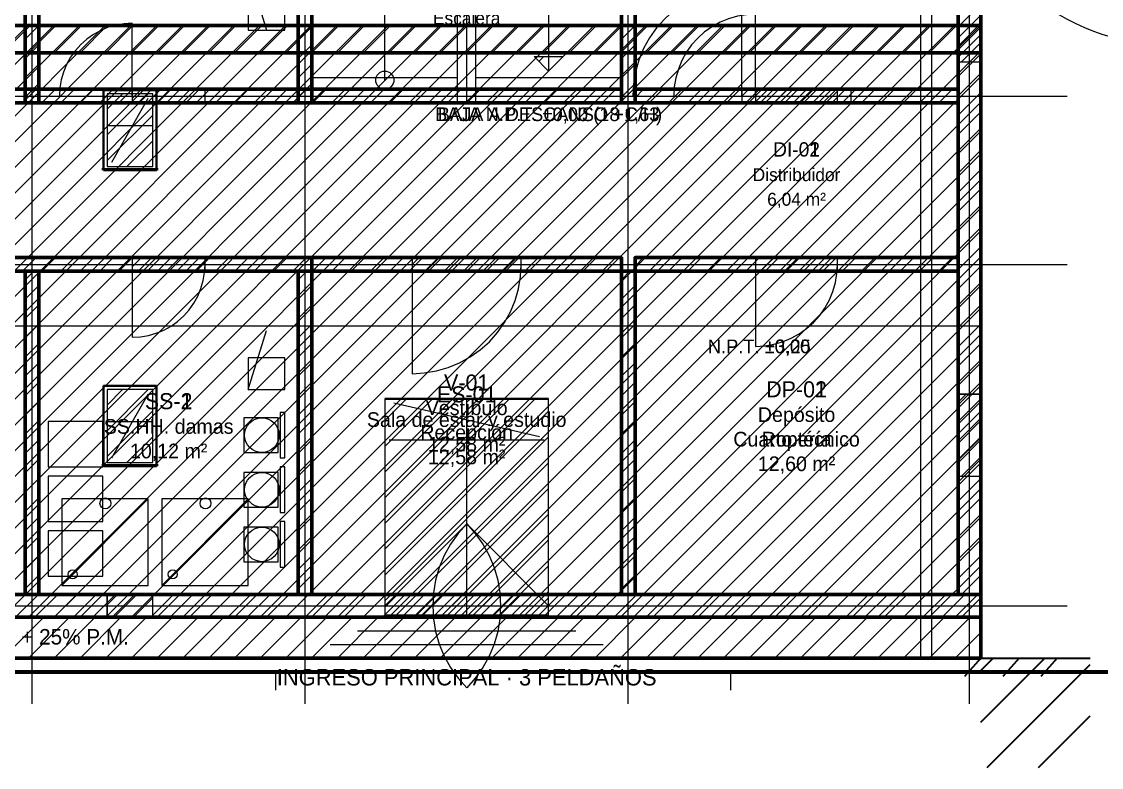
# Model space of a CAD drawing. Header units: metres. Extents: x -8 to 108, y -29 to 108.
# Drawn here: x 13.46 to 25.33, y -1.65 to 6.54 of the extents above; entities that cross this region are included whole.
import ezdxf
from ezdxf.enums import TextEntityAlignment as Align

# ---------------------------------------------------------------- set-up
doc = ezdxf.new("R2010")
doc.units = ezdxf.units.M
for name, color, linetype, lineweight in [('arbol', 7, 'CONTINUOUS', 18), ('carpinteria', 7, 'CONTINUOUS', 25), ('eje', 7, 'CONTINUOUS', 13), ('fondo', 7, 'CONTINUOUS', 5), ('hatch', 7, 'CONTINUOUS', 9), ('hormigon', 7, 'CONTINUOUS', 30), ('marco', 7, 'CONTINUOUS', 70), ('marco-fino', 7, 'CONTINUOUS', 25), ('marco-medio', 7, 'CONTINUOUS', 40), ('mobiliario', 7, 'CONTINUOUS', 18), ('muro-corte', 7, 'CONTINUOUS', 60), ('muro-fill', 7, 'CONTINUOUS', 25), ('muro-visto', 7, 'CONTINUOUS', 35), ('proyeccion', 7, 'CONTINUOUS', 15), ('sanitario', 7, 'CONTINUOUS', 20), ('sombra', 7, 'CONTINUOUS', 5), ('tabique-fill', 7, 'CONTINUOUS', 30), ('terreno', 7, 'CONTINUOUS', 35), ('texto', 7, 'CONTINUOUS', 5), ('texto-suave', 7, 'CONTINUOUS', 5), ('vidrio', 7, 'CONTINUOUS', 18)]:
    doc.layers.add(name, color=color, linetype=linetype, lineweight=lineweight)

msp = doc.modelspace()

# ---------------------------------------------------------------- linework, layer by layer
at = {"layer": 'arbol'}
msp.add_circle((26, 8.5), 2.2, dxfattribs=at)
at = {"layer": 'carpinteria'}
for p, q in [((23.75, 6.1), (23.75, 8.1)), ((24, 6.1), (24, 8.1)), ((19.25, 7.64), (19.25, 6)), ((19.25, 7.64), (19.25, 6)), ((17.45, 5.9), (17.45, 7.59)), ((21.375, 5.725), (21.375, 6.925)), ((23.34, -0.45), (23.34, 6.9)), ((23.46, -0.45), (23.46, 6.9)), ((17.45, 5.9), (17.45, 6.75)), ((21.525, 5.725), (21.525, 6.625)), ((14.675, 5.725), (14.675, 6.525)), ((14.675, 5.725), (14.675, 6.525)), ((23.75, 6.1), (24, 6.1)), ((14.675, 5.725), (14.675, 5.725)), ((14.675, 5.725), (14.675, 5.725)), ((21.375, 5.725), (21.375, 5.725)), ((21.525, 5.725), (21.525, 5.725)), ((14.4, 5.4), (14.9, 5.4)), ((14.675, 3.875), (14.675, 3.075)), ((14.675, 3.875), (14.675, 3.875)), ((14.675, 3.875), (14.675, 3.075)), ((14.675, 3.875), (14.675, 3.875)), ((17.75, 3.875), (17.75, 2.675)), ((17.75, 3.875), (17.75, 3.875)), ((21.525, 3.875), (21.525, 2.975)), ((21.525, 3.875), (21.525, 3.875)), ((21.525, 3.875), (21.525, 2.975)), ((21.525, 3.875), (21.525, 3.875)), ((18.35, 0), (18.35, 2.4)), ((23.75, 1.55), (23.75, 2.45)), ((23.75, 2.45), (24, 2.45)), ((23.75, 1.55), (23.75, 2.45)), ((23.75, 2.45), (24, 2.45)), ((24, 1.55), (24, 2.45)), ((24, 1.55), (24, 2.45)), ((14.4, 2.15), (14.9, 2.15)), ((17.5, 1.95), (19.2, 1.95)), ((23.75, 1.55), (24, 1.55)), ((23.75, 1.55), (24, 1.55)), ((17.45, 0.125), (18.35, 1.025)), ((19.25, 0.125), (18.35, 1.025)), ((14.4, 0.25), (14.9, 0.25)), ((14.4, 0), (14.4, 0.25)), ((14.4, 0.25), (14.9, 0.25)), ((14.4, 0), (14.4, 0.25)), ((14.9, 0), (14.9, 0.25)), ((14.9, 0), (14.9, 0.25)), ((17.45, 0.125), (17.45, 0.125)), ((19.25, 0.125), (19.25, 0.125)), ((14.4, 0), (14.9, 0)), ((14.4, 0), (14.9, 0))]:
    msp.add_line(p, q, dxfattribs=at)
for points in [[(21.375, 6.925), (21.241, 6.917), (21.108, 6.895), (20.979, 6.858), (20.854, 6.806), (20.737, 6.741), (20.627, 6.663), (20.526, 6.574), (20.437, 6.473), (20.359, 6.363), (20.294, 6.246), (20.242, 6.121), (20.205, 5.992), (20.183, 5.859), (20.175, 5.725)], [(21.525, 6.625), (21.424, 6.619), (21.325, 6.602), (21.228, 6.574), (21.135, 6.536), (21.046, 6.487), (20.964, 6.429), (20.889, 6.361), (20.821, 6.286), (20.763, 6.204), (20.714, 6.115), (20.676, 6.022), (20.648, 5.925), (20.631, 5.826), (20.625, 5.725)], [(14.675, 6.525), (14.585, 6.52), (14.497, 6.505), (14.411, 6.48), (14.328, 6.446), (14.249, 6.402), (14.176, 6.35), (14.109, 6.291), (14.05, 6.224), (13.998, 6.151), (13.954, 6.072), (13.92, 5.989), (13.895, 5.903), (13.88, 5.815), (13.875, 5.725)], [(14.675, 6.525), (14.585, 6.52), (14.497, 6.505), (14.411, 6.48), (14.328, 6.446), (14.249, 6.402), (14.176, 6.35), (14.109, 6.291), (14.05, 6.224), (13.998, 6.151), (13.954, 6.072), (13.92, 5.989), (13.895, 5.903), (13.88, 5.815), (13.875, 5.725)], [(14.675, 3.075), (14.765, 3.08), (14.853, 3.095), (14.939, 3.12), (15.022, 3.154), (15.101, 3.198), (15.174, 3.25), (15.241, 3.309), (15.3, 3.376), (15.352, 3.449), (15.396, 3.528), (15.43, 3.611), (15.455, 3.697), (15.47, 3.785), (15.475, 3.875)], [(14.675, 3.075), (14.765, 3.08), (14.853, 3.095), (14.939, 3.12), (15.022, 3.154), (15.101, 3.198), (15.174, 3.25), (15.241, 3.309), (15.3, 3.376), (15.352, 3.449), (15.396, 3.528), (15.43, 3.611), (15.455, 3.697), (15.47, 3.785), (15.475, 3.875)], [(17.75, 2.675), (17.884, 2.683), (18.017, 2.705), (18.146, 2.742), (18.271, 2.794), (18.388, 2.859), (18.498, 2.937), (18.599, 3.026), (18.688, 3.127), (18.766, 3.237), (18.831, 3.354), (18.883, 3.479), (18.92, 3.608), (18.942, 3.741), (18.95, 3.875)], [(21.525, 2.975), (21.626, 2.981), (21.725, 2.998), (21.822, 3.026), (21.915, 3.064), (22.004, 3.113), (22.086, 3.171), (22.161, 3.239), (22.229, 3.314), (22.287, 3.396), (22.336, 3.485), (22.374, 3.578), (22.402, 3.675), (22.419, 3.774), (22.425, 3.875)], [(21.525, 2.975), (21.626, 2.981), (21.725, 2.998), (21.822, 3.026), (21.915, 3.064), (22.004, 3.113), (22.086, 3.171), (22.161, 3.239), (22.229, 3.314), (22.287, 3.396), (22.336, 3.485), (22.374, 3.578), (22.402, 3.675), (22.419, 3.774), (22.425, 3.875)], [(18.35, 1.025), (18.255, 0.919), (18.172, 0.802), (18.103, 0.677), (18.049, 0.545), (18.009, 0.408), (17.985, 0.268), (17.977, 0.125), (17.985, -0.018), (18.009, -0.158), (18.049, -0.295), (18.103, -0.427), (18.172, -0.552), (18.255, -0.669), (18.35, -0.775)], [(18.35, 1.025), (18.445, 0.919), (18.528, 0.802), (18.597, 0.677), (18.651, 0.545), (18.691, 0.408), (18.715, 0.268), (18.723, 0.125), (18.715, -0.018), (18.691, -0.158), (18.651, -0.295), (18.597, -0.427), (18.528, -0.552), (18.445, -0.669), (18.35, -0.775)]]:
    msp.add_lwpolyline(points, dxfattribs=at)
for points in [[(19.25, 6), (19.09, 6.16), (19.41, 6.16)], [(19.25, 6), (19.09, 6.16), (19.41, 6.16)], [(19.25, 6), (19.09, 6.16), (19.41, 6.16)], [(19.25, 6), (19.09, 6.16), (19.41, 6.16)], [(14.4, 4.95), (14.9, 4.95), (14.9, 5.75), (14.4, 5.75)], [(14.4, 1.7), (14.9, 1.7), (14.9, 2.5), (14.4, 2.5)], [(17.45, 0), (19.25, 0), (19.25, 2.4), (17.45, 2.4)]]:
    msp.add_lwpolyline(points, close=True, dxfattribs=at)
msp.add_circle((17.45, 5.9), 0.1, dxfattribs=at)
msp.add_circle((17.45, 5.9), 0.1, dxfattribs=at)
at = {"layer": 'eje'}
for p, q in [((13.575, -0.95), (13.575, 10.55)), ((13.575, -0.95), (13.575, 10.55)), ((16.575, -0.95), (16.575, 10.55)), ((16.575, -0.95), (16.575, 10.55)), ((20.125, -0.95), (20.125, 10.55)), ((20.125, -0.95), (20.125, 10.55)), ((23.875, -0.95), (23.875, 10.55)), ((23.875, -0.95), (23.875, 10.55)), ((-0.95, 5.725), (24.95, 5.725)), ((-0.95, 5.725), (24.95, 5.725)), ((-0.95, 3.875), (24.95, 3.875)), ((-0.95, 3.875), (24.95, 3.875)), ((-0.95, 0.125), (24.95, 0.125)), ((-0.95, 0.125), (24.95, 0.125))]:
    msp.add_line(p, q, dxfattribs=at)
at = {"layer": 'fondo'}
for points in [[(23.75, 6.1), (24, 6.1), (24, 8.1), (23.75, 8.1)], [(14.4, 4.95), (14.9, 4.95), (14.9, 5.75), (14.4, 5.75)], [(14.675, 5.65), (15.475, 5.65), (15.475, 5.8), (14.675, 5.8)], [(14.675, 5.65), (15.475, 5.65), (15.475, 5.8), (14.675, 5.8)], [(21.375, 5.65), (22.575, 5.65), (22.575, 5.8), (21.375, 5.8)], [(21.525, 5.65), (22.425, 5.65), (22.425, 5.8), (21.525, 5.8)], [(14.675, 3.8), (15.475, 3.8), (15.475, 3.95), (14.675, 3.95)], [(14.675, 3.8), (15.475, 3.8), (15.475, 3.95), (14.675, 3.95)], [(17.75, 3.8), (18.95, 3.8), (18.95, 3.95), (17.75, 3.95)], [(21.525, 3.8), (22.425, 3.8), (22.425, 3.95), (21.525, 3.95)], [(21.525, 3.8), (22.425, 3.8), (22.425, 3.95), (21.525, 3.95)], [(14.4, 1.7), (14.9, 1.7), (14.9, 2.5), (14.4, 2.5)], [(17.45, 0), (19.25, 0), (19.25, 2.4), (17.45, 2.4)], [(23.75, 1.55), (24, 1.55), (24, 2.45), (23.75, 2.45)], [(23.75, 1.55), (24, 1.55), (24, 2.45), (23.75, 2.45)], [(14.4, 0), (14.9, 0), (14.9, 0.25), (14.4, 0.25)], [(14.4, 0), (14.9, 0), (14.9, 0.25), (14.4, 0.25)], [(17.45, 0), (19.25, 0), (19.25, 0.25), (17.45, 0.25)]]:
    msp.add_lwpolyline(points, close=True, dxfattribs=at)
at = {"layer": 'hatch'}
for p, q in [((23.75, 6.486), (24, 6.736)), ((23.75, 6.364), (24, 6.614)), ((23.75, 6.364), (24, 6.614)), ((7.029, 0), (13.529, 6.5)), ((7.312, 0), (13.812, 6.5)), ((7.595, 0), (14.095, 6.5)), ((7.878, 0), (14.378, 6.5)), ((8.161, 0), (14.661, 6.5)), ((8.444, 0), (14.944, 6.5)), ((8.726, 0), (15.226, 6.5)), ((9.009, 0), (15.509, 6.5)), ((9.292, 0), (15.792, 6.5)), ((9.575, 0), (16.075, 6.5)), ((9.858, 0), (16.358, 6.5)), ((10.141, 0), (16.641, 6.5)), ((10.424, 0), (16.924, 6.5)), ((10.706, 0), (17.206, 6.5)), ((10.989, 0), (17.489, 6.5)), ((11.272, 0), (17.772, 6.5)), ((11.555, 0), (18.055, 6.5)), ((11.838, 0), (18.338, 6.5)), ((12.121, 0), (18.621, 6.5)), ((12.403, 0), (18.903, 6.5)), ((12.686, 0), (19.186, 6.5)), ((12.969, 0), (19.469, 6.5)), ((13.252, 0), (19.752, 6.5)), ((13.252, 6.2), (13.552, 6.5)), ((13.5, 6.349), (13.65, 6.499)), ((13.5, 6.349), (13.65, 6.499)), ((13.535, 0), (20.035, 6.5)), ((13.535, 6.2), (13.835, 6.5)), ((13.818, 0), (20.318, 6.5)), ((13.818, 6.2), (14.118, 6.5)), ((14.101, 0), (20.601, 6.5)), ((14.101, 6.2), (14.401, 6.5)), ((14.383, 0), (20.883, 6.5)), ((14.383, 6.2), (14.683, 6.5)), ((14.666, 0), (21.166, 6.5)), ((14.666, 6.2), (14.966, 6.5)), ((14.949, 0), (21.449, 6.5)), ((14.949, 6.2), (15.249, 6.5)), ((15.232, 0), (21.732, 6.5)), ((15.232, 6.2), (15.532, 6.5)), ((15.515, 0), (22.015, 6.5)), ((15.515, 6.2), (15.815, 6.5)), ((15.798, 0), (22.298, 6.5)), ((15.798, 6.2), (16.098, 6.5)), ((16.08, 0), (22.58, 6.5)), ((16.08, 6.2), (16.38, 6.5)), ((16.363, 0), (22.863, 6.5)), ((16.363, 6.2), (16.663, 6.5)), ((16.5, 6.349), (16.65, 6.499)), ((16.5, 6.349), (16.65, 6.499)), ((16.646, 0), (23.146, 6.5)), ((16.646, 6.2), (16.946, 6.5)), ((16.929, 0), (23.429, 6.5)), ((16.929, 6.2), (17.229, 6.5)), ((17.212, 0), (23.712, 6.5)), ((17.212, 6.2), (17.512, 6.5)), ((17.495, 0), (23.995, 6.5)), ((17.495, 6.2), (17.795, 6.5)), ((17.777, 6.2), (18.077, 6.5)), ((18.06, 6.2), (18.36, 6.5)), ((18.343, 6.2), (18.643, 6.5)), ((18.626, 6.2), (18.926, 6.5)), ((18.909, 6.2), (19.209, 6.5)), ((19.192, 6.2), (19.492, 6.5)), ((19.475, 6.2), (19.775, 6.5)), ((19.757, 6.2), (20.057, 6.5)), ((20.04, 6.2), (20.34, 6.5)), ((20.05, 6.349), (20.2, 6.499)), ((20.05, 6.349), (20.2, 6.499)), ((20.323, 6.2), (20.623, 6.5)), ((20.606, 6.2), (20.906, 6.5)), ((20.889, 6.2), (21.189, 6.5)), ((21.172, 6.2), (21.472, 6.5)), ((21.454, 6.2), (21.754, 6.5)), ((21.737, 6.2), (22.037, 6.5)), ((22.02, 6.2), (22.32, 6.5)), ((22.303, 6.2), (22.603, 6.5)), ((22.586, 6.2), (22.886, 6.5)), ((22.869, 6.2), (23.169, 6.5)), ((23.151, 6.2), (23.451, 6.5)), ((23.434, 6.2), (23.734, 6.5)), ((23.717, 6.2), (24, 6.483)), ((23.75, 6.274), (24, 6.524)), ((23.75, 6.152), (24, 6.402)), ((23.75, 6.152), (24, 6.402)), ((23.788, 6.1), (24, 6.312)), ((13.5, 6.136), (13.65, 6.286)), ((13.5, 6.136), (13.65, 6.286)), ((16.5, 6.136), (16.65, 6.286)), ((16.5, 6.136), (16.65, 6.286)), ((17.777, 0), (24, 6.223)), ((20.05, 6.136), (20.2, 6.286)), ((20.05, 6.136), (20.2, 6.286)), ((23.75, 5.94), (24, 6.19)), ((23.75, 5.94), (24, 6.19)), ((13.5, 5.924), (13.65, 6.074)), ((13.5, 5.924), (13.65, 6.074)), ((16.5, 5.924), (16.65, 6.074)), ((16.5, 5.924), (16.65, 6.074)), ((19.144, 6.106), (19.198, 6.16)), ((19.144, 6.106), (19.198, 6.16)), ((20.05, 5.924), (20.2, 6.074)), ((20.05, 5.924), (20.2, 6.074)), ((18.06, 0), (24, 5.94)), ((23.75, 5.728), (24, 5.978)), ((23.75, 5.728), (24, 5.978)), ((13.5, 5.712), (13.65, 5.862)), ((13.5, 5.712), (13.65, 5.862)), ((16.5, 5.712), (16.65, 5.862)), ((16.5, 5.712), (16.65, 5.862)), ((20.05, 5.712), (20.2, 5.862)), ((20.05, 5.712), (20.2, 5.862)), ((13.468, 5.65), (13.618, 5.8)), ((13.468, 5.65), (13.618, 5.8)), ((13.68, 5.65), (13.83, 5.8)), ((13.68, 5.65), (13.83, 5.8)), ((13.892, 5.65), (14.042, 5.8)), ((13.892, 5.65), (14.042, 5.8)), ((14.104, 5.65), (14.254, 5.8)), ((14.104, 5.65), (14.254, 5.8)), ((14.317, 5.65), (14.467, 5.8)), ((14.317, 5.65), (14.467, 5.8)), ((14.4, 5.299), (14.851, 5.75)), ((14.4, 5.581), (14.569, 5.75)), ((14.529, 5.65), (14.679, 5.8)), ((14.529, 5.65), (14.679, 5.8)), ((14.675, 5.699), (14.776, 5.8)), ((14.675, 5.699), (14.776, 5.8)), ((14.741, 5.65), (14.891, 5.8)), ((14.741, 5.65), (14.891, 5.8)), ((14.839, 5.65), (14.989, 5.8)), ((14.839, 5.65), (14.989, 5.8)), ((14.953, 5.65), (15.103, 5.8)), ((14.953, 5.65), (15.103, 5.8)), ((15.051, 5.65), (15.201, 5.8)), ((15.051, 5.65), (15.201, 5.8)), ((15.165, 5.65), (15.315, 5.8)), ((15.165, 5.65), (15.315, 5.8)), ((15.263, 5.65), (15.413, 5.8)), ((15.263, 5.65), (15.413, 5.8)), ((15.377, 5.65), (15.527, 5.8)), ((15.377, 5.65), (15.527, 5.8)), ((15.589, 5.65), (15.739, 5.8)), ((15.589, 5.65), (15.739, 5.8)), ((15.801, 5.65), (15.951, 5.8)), ((15.801, 5.65), (15.951, 5.8)), ((16.014, 5.65), (16.164, 5.8)), ((16.014, 5.65), (16.164, 5.8)), ((16.226, 5.65), (16.376, 5.8)), ((16.226, 5.65), (16.376, 5.8)), ((16.438, 5.65), (16.588, 5.8)), ((16.438, 5.65), (16.588, 5.8)), ((16.656, 5.65), (16.806, 5.8)), ((16.868, 5.65), (17.018, 5.8)), ((17.08, 5.65), (17.23, 5.8)), ((17.292, 5.65), (17.442, 5.8)), ((17.504, 5.65), (17.654, 5.8)), ((17.717, 5.65), (17.867, 5.8)), ((17.929, 5.65), (18.079, 5.8)), ((18.141, 5.65), (18.291, 5.8)), ((18.353, 5.65), (18.503, 5.8)), ((18.565, 5.65), (18.715, 5.8)), ((18.777, 5.65), (18.927, 5.8)), ((18.989, 5.65), (19.139, 5.8)), ((19.201, 5.65), (19.351, 5.8)), ((19.414, 5.65), (19.564, 5.8)), ((19.626, 5.65), (19.776, 5.8)), ((19.838, 5.65), (19.988, 5.8)), ((20.2, 5.706), (20.294, 5.8)), ((20.2, 5.706), (20.294, 5.8)), ((20.356, 5.65), (20.506, 5.8)), ((20.356, 5.65), (20.506, 5.8)), ((20.568, 5.65), (20.718, 5.8)), ((20.568, 5.65), (20.718, 5.8)), ((20.78, 5.65), (20.93, 5.8)), ((20.78, 5.65), (20.93, 5.8)), ((20.992, 5.65), (21.142, 5.8)), ((20.992, 5.65), (21.142, 5.8)), ((21.204, 5.65), (21.354, 5.8)), ((21.204, 5.65), (21.354, 5.8)), ((21.375, 5.723), (21.452, 5.8)), ((21.417, 5.65), (21.567, 5.8)), ((21.417, 5.65), (21.567, 5.8)), ((21.514, 5.65), (21.664, 5.8)), ((21.576, 5.65), (21.726, 5.8)), ((21.629, 5.65), (21.779, 5.8)), ((21.629, 5.65), (21.779, 5.8)), ((21.726, 5.65), (21.876, 5.8)), ((21.789, 5.65), (21.939, 5.8)), ((21.841, 5.65), (21.991, 5.8)), ((21.841, 5.65), (21.991, 5.8)), ((21.939, 5.65), (22.089, 5.8)), ((22.001, 5.65), (22.151, 5.8)), ((22.053, 5.65), (22.203, 5.8)), ((22.053, 5.65), (22.203, 5.8)), ((22.151, 5.65), (22.301, 5.8)), ((22.213, 5.65), (22.363, 5.8)), ((22.265, 5.65), (22.415, 5.8)), ((22.265, 5.65), (22.415, 5.8)), ((22.363, 5.65), (22.513, 5.8)), ((22.477, 5.65), (22.627, 5.8)), ((22.477, 5.65), (22.627, 5.8)), ((22.689, 5.65), (22.839, 5.8)), ((22.689, 5.65), (22.839, 5.8)), ((22.901, 5.65), (23.051, 5.8)), ((22.901, 5.65), (23.051, 5.8)), ((23.114, 5.65), (23.264, 5.8)), ((23.114, 5.65), (23.264, 5.8)), ((23.326, 5.65), (23.476, 5.8)), ((23.326, 5.65), (23.476, 5.8)), ((23.538, 5.65), (23.688, 5.8)), ((23.538, 5.65), (23.688, 5.8)), ((23.75, 5.515), (24, 5.765)), ((23.75, 5.515), (24, 5.765)), ((18.343, 0), (24, 5.657)), ((14.4, 5.016), (14.9, 5.516)), ((23.75, 5.303), (24, 5.553)), ((23.75, 5.303), (24, 5.553)), ((18.626, 0), (24, 5.374)), ((23.75, 5.091), (24, 5.341)), ((23.75, 5.091), (24, 5.341)), ((14.617, 4.95), (14.9, 5.233)), ((23.75, 4.879), (24, 5.129)), ((23.75, 4.879), (24, 5.129)), ((18.909, 0), (24, 5.091)), ((23.75, 4.667), (24, 4.917)), ((23.75, 4.667), (24, 4.917)), ((19.192, 0), (24, 4.808)), ((23.75, 4.455), (24, 4.705)), ((23.75, 4.455), (24, 4.705)), ((19.475, 0), (24, 4.525)), ((23.75, 4.243), (24, 4.493)), ((23.75, 4.243), (24, 4.493)), ((23.75, 4.031), (24, 4.281)), ((23.75, 4.031), (24, 4.281)), ((19.757, 0), (24, 4.243)), ((23.75, 3.818), (24, 4.068)), ((23.75, 3.818), (24, 4.068)), ((13.468, 3.8), (13.618, 3.95)), ((13.468, 3.8), (13.618, 3.95)), ((13.68, 3.8), (13.83, 3.95)), ((13.68, 3.8), (13.83, 3.95)), ((13.892, 3.8), (14.042, 3.95)), ((13.892, 3.8), (14.042, 3.95)), ((14.104, 3.8), (14.254, 3.95)), ((14.104, 3.8), (14.254, 3.95)), ((14.317, 3.8), (14.467, 3.95)), ((14.317, 3.8), (14.467, 3.95)), ((14.529, 3.8), (14.679, 3.95)), ((14.529, 3.8), (14.679, 3.95)), ((14.675, 3.849), (14.776, 3.95)), ((14.675, 3.849), (14.776, 3.95)), ((14.741, 3.8), (14.891, 3.95)), ((14.741, 3.8), (14.891, 3.95)), ((14.839, 3.8), (14.989, 3.95)), ((14.839, 3.8), (14.989, 3.95)), ((14.953, 3.8), (15.103, 3.95)), ((14.953, 3.8), (15.103, 3.95)), ((15.051, 3.8), (15.201, 3.95)), ((15.051, 3.8), (15.201, 3.95)), ((15.165, 3.8), (15.315, 3.95)), ((15.165, 3.8), (15.315, 3.95)), ((15.263, 3.8), (15.413, 3.95)), ((15.263, 3.8), (15.413, 3.95)), ((15.377, 3.8), (15.527, 3.95)), ((15.377, 3.8), (15.527, 3.95)), ((15.589, 3.8), (15.739, 3.95)), ((15.589, 3.8), (15.739, 3.95)), ((15.801, 3.8), (15.951, 3.95)), ((15.801, 3.8), (15.951, 3.95)), ((16.014, 3.8), (16.164, 3.95)), ((16.014, 3.8), (16.164, 3.95)), ((16.226, 3.8), (16.376, 3.95)), ((16.226, 3.8), (16.376, 3.95)), ((16.438, 3.8), (16.588, 3.95)), ((16.438, 3.8), (16.588, 3.95)), ((16.656, 3.8), (16.806, 3.95)), ((16.868, 3.8), (17.018, 3.95)), ((17.08, 3.8), (17.23, 3.95)), ((17.292, 3.8), (17.442, 3.95)), ((17.504, 3.8), (17.654, 3.95)), ((17.717, 3.8), (17.867, 3.95)), ((17.75, 3.873), (17.827, 3.95)), ((17.889, 3.8), (18.039, 3.95)), ((17.929, 3.8), (18.079, 3.95)), ((18.101, 3.8), (18.251, 3.95)), ((18.141, 3.8), (18.291, 3.95)), ((18.314, 3.8), (18.464, 3.95)), ((18.353, 3.8), (18.503, 3.95)), ((18.526, 3.8), (18.676, 3.95)), ((18.565, 3.8), (18.715, 3.95)), ((18.738, 3.8), (18.888, 3.95)), ((18.777, 3.8), (18.927, 3.95)), ((18.989, 3.8), (19.139, 3.95)), ((19.201, 3.8), (19.351, 3.95)), ((19.414, 3.8), (19.564, 3.95)), ((19.626, 3.8), (19.776, 3.95)), ((19.838, 3.8), (19.988, 3.95)), ((20.04, 0), (24, 3.96)), ((20.2, 3.856), (20.294, 3.95)), ((20.2, 3.856), (20.294, 3.95)), ((20.356, 3.8), (20.506, 3.95)), ((20.356, 3.8), (20.506, 3.95)), ((20.568, 3.8), (20.718, 3.95)), ((20.568, 3.8), (20.718, 3.95)), ((20.78, 3.8), (20.93, 3.95)), ((20.78, 3.8), (20.93, 3.95)), ((20.992, 3.8), (21.142, 3.95)), ((20.992, 3.8), (21.142, 3.95)), ((21.204, 3.8), (21.354, 3.95)), ((21.204, 3.8), (21.354, 3.95)), ((21.417, 3.8), (21.567, 3.95)), ((21.417, 3.8), (21.567, 3.95)), ((21.576, 3.8), (21.726, 3.95)), ((21.576, 3.8), (21.726, 3.95)), ((21.629, 3.8), (21.779, 3.95)), ((21.629, 3.8), (21.779, 3.95)), ((21.789, 3.8), (21.939, 3.95)), ((21.789, 3.8), (21.939, 3.95)), ((21.841, 3.8), (21.991, 3.95)), ((21.841, 3.8), (21.991, 3.95)), ((22.001, 3.8), (22.151, 3.95)), ((22.001, 3.8), (22.151, 3.95)), ((22.053, 3.8), (22.203, 3.95)), ((22.053, 3.8), (22.203, 3.95)), ((22.213, 3.8), (22.363, 3.95)), ((22.213, 3.8), (22.363, 3.95)), ((22.265, 3.8), (22.415, 3.95)), ((22.265, 3.8), (22.415, 3.95)), ((22.477, 3.8), (22.627, 3.95)), ((22.477, 3.8), (22.627, 3.95)), ((22.689, 3.8), (22.839, 3.95)), ((22.689, 3.8), (22.839, 3.95)), ((22.901, 3.8), (23.051, 3.95)), ((22.901, 3.8), (23.051, 3.95)), ((23.114, 3.8), (23.264, 3.95)), ((23.114, 3.8), (23.264, 3.95)), ((23.326, 3.8), (23.476, 3.95)), ((23.326, 3.8), (23.476, 3.95)), ((23.538, 3.8), (23.688, 3.95)), ((23.538, 3.8), (23.688, 3.95)), ((13.5, 3.706), (13.594, 3.8)), ((13.5, 3.706), (13.594, 3.8)), ((16.5, 3.706), (16.594, 3.8)), ((16.5, 3.706), (16.594, 3.8)), ((20.05, 3.706), (20.144, 3.8)), ((20.05, 3.706), (20.144, 3.8)), ((23.75, 3.606), (24, 3.856)), ((23.75, 3.606), (24, 3.856)), ((13.5, 3.494), (13.65, 3.644)), ((13.5, 3.494), (13.65, 3.644)), ((16.5, 3.494), (16.65, 3.644)), ((16.5, 3.494), (16.65, 3.644)), ((20.05, 3.494), (20.2, 3.644)), ((20.05, 3.494), (20.2, 3.644)), ((20.323, 0), (24, 3.677)), ((23.75, 3.394), (24, 3.644)), ((23.75, 3.394), (24, 3.644)), ((13.5, 3.282), (13.65, 3.432)), ((13.5, 3.282), (13.65, 3.432)), ((16.5, 3.282), (16.65, 3.432)), ((16.5, 3.282), (16.65, 3.432)), ((20.05, 3.282), (20.2, 3.432)), ((20.05, 3.282), (20.2, 3.432)), ((20.606, 0), (24, 3.394)), ((23.75, 3.182), (24, 3.432)), ((23.75, 3.182), (24, 3.432)), ((13.5, 3.07), (13.65, 3.22)), ((13.5, 3.07), (13.65, 3.22)), ((16.5, 3.07), (16.65, 3.22)), ((16.5, 3.07), (16.65, 3.22)), ((20.05, 3.07), (20.2, 3.22)), ((20.05, 3.07), (20.2, 3.22)), ((23.75, 2.97), (24, 3.22)), ((23.75, 2.97), (24, 3.22)), ((20.889, 0), (24, 3.111)), ((13.5, 2.858), (13.65, 3.008)), ((13.5, 2.858), (13.65, 3.008)), ((16.5, 2.858), (16.65, 3.008)), ((16.5, 2.858), (16.65, 3.008)), ((20.05, 2.858), (20.2, 3.008)), ((20.05, 2.858), (20.2, 3.008)), ((23.75, 2.758), (24, 3.008)), ((23.75, 2.758), (24, 3.008)), ((13.5, 2.646), (13.65, 2.796)), ((13.5, 2.646), (13.65, 2.796)), ((16.5, 2.646), (16.65, 2.796)), ((16.5, 2.646), (16.65, 2.796)), ((20.05, 2.646), (20.2, 2.796)), ((20.05, 2.646), (20.2, 2.796)), ((21.172, 0), (24, 2.828)), ((23.75, 2.546), (24, 2.796)), ((23.75, 2.546), (24, 2.796)), ((13.5, 2.433), (13.65, 2.583)), ((13.5, 2.433), (13.65, 2.583)), ((14.4, 2.049), (14.851, 2.5)), ((14.4, 2.331), (14.569, 2.5)), ((16.5, 2.433), (16.65, 2.583)), ((16.5, 2.433), (16.65, 2.583)), ((20.05, 2.433), (20.2, 2.583)), ((20.05, 2.433), (20.2, 2.583)), ((21.454, 0), (24, 2.546)), ((23.75, 2.333), (24, 2.583)), ((23.75, 2.333), (24, 2.583)), ((17.45, 0.746), (19.104, 2.4)), ((17.45, 1.028), (18.822, 2.4)), ((17.45, 1.311), (18.539, 2.4)), ((17.45, 1.594), (18.256, 2.4)), ((17.45, 1.877), (17.973, 2.4)), ((17.45, 2.16), (17.69, 2.4)), ((23.75, 2.361), (23.839, 2.45)), ((23.75, 2.361), (23.839, 2.45)), ((23.75, 2.149), (24, 2.399)), ((23.75, 2.149), (24, 2.399)), ((13.5, 2.221), (13.65, 2.371)), ((13.5, 2.221), (13.65, 2.371)), ((14.4, 1.766), (14.9, 2.266)), ((16.5, 2.221), (16.65, 2.371)), ((16.5, 2.221), (16.65, 2.371)), ((17.45, 0.463), (19.25, 2.263)), ((20.05, 2.221), (20.2, 2.371)), ((20.05, 2.221), (20.2, 2.371)), ((21.737, 0), (24, 2.263)), ((23.75, 2.121), (24, 2.371)), ((23.75, 2.121), (24, 2.371)), ((13.5, 2.009), (13.65, 2.159)), ((13.5, 2.009), (13.65, 2.159)), ((16.5, 2.009), (16.65, 2.159)), ((16.5, 2.009), (16.65, 2.159)), ((20.05, 2.009), (20.2, 2.159)), ((20.05, 2.009), (20.2, 2.159)), ((23.75, 1.936), (24, 2.186)), ((23.75, 1.936), (24, 2.186)), ((23.75, 1.909), (24, 2.159)), ((23.75, 1.909), (24, 2.159)), ((13.5, 1.797), (13.65, 1.947)), ((13.5, 1.797), (13.65, 1.947)), ((14.617, 1.7), (14.9, 1.983)), ((16.5, 1.797), (16.65, 1.947)), ((16.5, 1.797), (16.65, 1.947)), ((17.45, 0.18), (19.25, 1.98)), ((20.05, 1.797), (20.2, 1.947)), ((20.05, 1.797), (20.2, 1.947)), ((22.02, 0), (24, 1.98)), ((23.75, 1.724), (24, 1.974)), ((23.75, 1.724), (24, 1.974)), ((23.75, 1.697), (24, 1.947)), ((23.75, 1.697), (24, 1.947)), ((13.5, 1.585), (13.65, 1.735)), ((13.5, 1.585), (13.65, 1.735)), ((16.5, 1.585), (16.65, 1.735)), ((16.5, 1.585), (16.65, 1.735)), ((17.553, 0), (19.25, 1.697)), ((20.05, 1.585), (20.2, 1.735)), ((20.05, 1.585), (20.2, 1.735)), ((22.303, 0), (24, 1.697)), ((23.75, 1.485), (24, 1.735)), ((23.75, 1.485), (24, 1.735)), ((23.788, 1.55), (24, 1.762)), ((23.788, 1.55), (24, 1.762)), ((13.5, 1.373), (13.65, 1.523)), ((13.5, 1.373), (13.65, 1.523)), ((16.5, 1.373), (16.65, 1.523)), ((16.5, 1.373), (16.65, 1.523)), ((20.05, 1.373), (20.2, 1.523)), ((20.05, 1.373), (20.2, 1.523)), ((23.75, 1.273), (24, 1.523)), ((23.75, 1.273), (24, 1.523)), ((13.5, 1.161), (13.65, 1.311)), ((13.5, 1.161), (13.65, 1.311)), ((16.5, 1.161), (16.65, 1.311)), ((16.5, 1.161), (16.65, 1.311)), ((17.836, 0), (19.25, 1.414)), ((20.05, 1.161), (20.2, 1.311)), ((20.05, 1.161), (20.2, 1.311)), ((22.586, 0), (24, 1.414)), ((23.75, 1.061), (24, 1.311)), ((23.75, 1.061), (24, 1.311)), ((13.5, 0.949), (13.65, 1.099)), ((13.5, 0.949), (13.65, 1.099)), ((16.5, 0.949), (16.65, 1.099)), ((16.5, 0.949), (16.65, 1.099)), ((18.119, 0), (19.25, 1.131)), ((20.05, 0.949), (20.2, 1.099)), ((20.05, 0.949), (20.2, 1.099)), ((22.869, 0), (24, 1.131)), ((23.75, 0.849), (24, 1.099)), ((23.75, 0.849), (24, 1.099)), ((13.5, 0.736), (13.65, 0.886)), ((13.5, 0.736), (13.65, 0.886)), ((16.5, 0.736), (16.65, 0.886)), ((16.5, 0.736), (16.65, 0.886)), ((18.401, 0), (19.25, 0.849)), ((20.05, 0.736), (20.2, 0.886)), ((20.05, 0.736), (20.2, 0.886)), ((23.151, 0), (24, 0.849)), ((23.75, 0.636), (24, 0.886)), ((23.75, 0.636), (24, 0.886)), ((13.5, 0.524), (13.65, 0.674)), ((13.5, 0.524), (13.65, 0.674)), ((16.5, 0.524), (16.65, 0.674)), ((16.5, 0.524), (16.65, 0.674)), ((20.05, 0.524), (20.2, 0.674)), ((20.05, 0.524), (20.2, 0.674)), ((23.75, 0.424), (24, 0.674)), ((23.75, 0.424), (24, 0.674)), ((18.684, 0), (19.25, 0.566)), ((23.434, 0), (24, 0.566)), ((13.5, 0.312), (13.65, 0.462)), ((13.5, 0.312), (13.65, 0.462)), ((16.5, 0.312), (16.65, 0.462)), ((16.5, 0.312), (16.65, 0.462)), ((20.05, 0.312), (20.2, 0.462)), ((20.05, 0.312), (20.2, 0.462)), ((23.788, 0.25), (24, 0.462)), ((23.788, 0.25), (24, 0.462)), ((13.393, 0), (13.643, 0.25)), ((13.393, 0), (13.643, 0.25)), ((13.606, 0), (13.856, 0.25)), ((13.606, 0), (13.856, 0.25)), ((13.818, 0), (14.068, 0.25)), ((13.818, 0), (14.068, 0.25)), ((14.03, 0), (14.28, 0.25)), ((14.03, 0), (14.28, 0.25)), ((14.242, 0), (14.492, 0.25)), ((14.242, 0), (14.492, 0.25)), ((14.4, 0.136), (14.514, 0.25)), ((14.4, 0.136), (14.514, 0.25)), ((14.454, 0), (14.704, 0.25)), ((14.454, 0), (14.704, 0.25)), ((14.476, 0), (14.726, 0.25)), ((14.476, 0), (14.726, 0.25)), ((14.666, 0), (14.916, 0.25)), ((14.666, 0), (14.916, 0.25)), ((14.878, 0), (15.128, 0.25)), ((14.878, 0), (15.128, 0.25)), ((15.09, 0), (15.34, 0.25)), ((15.09, 0), (15.34, 0.25)), ((15.303, 0), (15.553, 0.25)), ((15.303, 0), (15.553, 0.25)), ((15.515, 0), (15.765, 0.25)), ((15.515, 0), (15.765, 0.25)), ((15.727, 0), (15.977, 0.25)), ((15.727, 0), (15.977, 0.25)), ((15.939, 0), (16.189, 0.25)), ((15.939, 0), (16.189, 0.25)), ((16.151, 0), (16.401, 0.25)), ((16.151, 0), (16.401, 0.25)), ((16.363, 0), (16.613, 0.25)), ((16.363, 0), (16.613, 0.25)), ((16.575, 0), (16.825, 0.25)), ((16.575, 0), (16.825, 0.25)), ((16.788, 0), (17.038, 0.25)), ((16.788, 0), (17.038, 0.25)), ((17, 0), (17.25, 0.25)), ((17, 0), (17.25, 0.25)), ((17.212, 0), (17.462, 0.25)), ((17.212, 0), (17.462, 0.25)), ((17.424, 0), (17.674, 0.25)), ((17.424, 0), (17.674, 0.25)), ((17.45, 0.109), (17.591, 0.25)), ((17.553, 0), (17.803, 0.25)), ((17.636, 0), (17.886, 0.25)), ((17.636, 0), (17.886, 0.25)), ((17.765, 0), (18.015, 0.25)), ((17.848, 0), (18.098, 0.25)), ((17.848, 0), (18.098, 0.25)), ((17.977, 0), (18.227, 0.25)), ((18.06, 0), (18.31, 0.25)), ((18.06, 0), (18.31, 0.25)), ((18.189, 0), (18.439, 0.25)), ((18.272, 0), (18.522, 0.25)), ((18.272, 0), (18.522, 0.25)), ((18.401, 0), (18.651, 0.25)), ((18.485, 0), (18.735, 0.25)), ((18.485, 0), (18.735, 0.25)), ((18.614, 0), (18.864, 0.25)), ((18.697, 0), (18.947, 0.25)), ((18.697, 0), (18.947, 0.25)), ((18.826, 0), (19.076, 0.25)), ((18.909, 0), (19.159, 0.25)), ((18.909, 0), (19.159, 0.25)), ((18.967, 0), (19.25, 0.283)), ((19.121, 0), (19.371, 0.25)), ((19.121, 0), (19.371, 0.25)), ((19.333, 0), (19.583, 0.25)), ((19.333, 0), (19.583, 0.25)), ((19.545, 0), (19.795, 0.25)), ((19.545, 0), (19.795, 0.25)), ((19.757, 0), (20.007, 0.25)), ((19.757, 0), (20.007, 0.25)), ((19.969, 0), (20.219, 0.25)), ((19.969, 0), (20.219, 0.25)), ((20.182, 0), (20.432, 0.25)), ((20.182, 0), (20.432, 0.25)), ((20.394, 0), (20.644, 0.25)), ((20.394, 0), (20.644, 0.25)), ((20.606, 0), (20.856, 0.25)), ((20.606, 0), (20.856, 0.25)), ((20.818, 0), (21.068, 0.25)), ((20.818, 0), (21.068, 0.25)), ((21.03, 0), (21.28, 0.25)), ((21.03, 0), (21.28, 0.25)), ((21.242, 0), (21.492, 0.25)), ((21.242, 0), (21.492, 0.25)), ((21.454, 0), (21.704, 0.25)), ((21.454, 0), (21.704, 0.25)), ((21.667, 0), (21.917, 0.25)), ((21.667, 0), (21.917, 0.25)), ((21.879, 0), (22.129, 0.25)), ((21.879, 0), (22.129, 0.25)), ((22.091, 0), (22.341, 0.25)), ((22.091, 0), (22.341, 0.25)), ((22.303, 0), (22.553, 0.25)), ((22.303, 0), (22.553, 0.25)), ((22.515, 0), (22.765, 0.25)), ((22.515, 0), (22.765, 0.25)), ((22.727, 0), (22.977, 0.25)), ((22.727, 0), (22.977, 0.25)), ((22.939, 0), (23.189, 0.25)), ((22.939, 0), (23.189, 0.25)), ((23.151, 0), (23.401, 0.25)), ((23.151, 0), (23.401, 0.25)), ((23.364, 0), (23.614, 0.25)), ((23.364, 0), (23.614, 0.25)), ((23.576, 0), (23.826, 0.25)), ((23.576, 0), (23.826, 0.25)), ((23.717, 0), (24, 0.283)), ((14.688, 0), (14.9, 0.212)), ((14.688, 0), (14.9, 0.212)), ((19.038, 0), (19.25, 0.212)), ((23.788, 0), (24, 0.212)), ((23.788, 0), (24, 0.212)), ((13.252, -0.45), (13.702, 0)), ((13.535, -0.45), (13.985, 0)), ((13.818, -0.45), (14.268, 0)), ((14.101, -0.45), (14.551, 0)), ((14.383, -0.45), (14.833, 0)), ((14.666, -0.45), (15.116, 0)), ((14.949, -0.45), (15.399, 0)), ((15.232, -0.45), (15.682, 0)), ((15.515, -0.45), (15.965, 0)), ((15.798, -0.45), (16.248, 0)), ((16.08, -0.45), (16.53, 0)), ((16.363, -0.45), (16.813, 0)), ((16.646, -0.45), (17.096, 0)), ((16.929, -0.45), (17.379, 0)), ((17.212, -0.45), (17.662, 0)), ((17.495, -0.45), (17.945, 0)), ((17.777, -0.45), (18.227, 0)), ((18.06, -0.45), (18.51, 0)), ((18.343, -0.45), (18.793, 0)), ((18.626, -0.45), (19.076, 0)), ((18.909, -0.45), (19.359, 0)), ((19.192, -0.45), (19.642, 0)), ((19.475, -0.45), (19.925, 0)), ((19.757, -0.45), (20.207, 0)), ((20.04, -0.45), (20.49, 0)), ((20.323, -0.45), (20.773, 0)), ((20.606, -0.45), (21.056, 0)), ((20.889, -0.45), (21.339, 0)), ((21.172, -0.45), (21.622, 0)), ((21.454, -0.45), (21.904, 0)), ((21.737, -0.45), (22.187, 0)), ((22.02, -0.45), (22.47, 0)), ((22.303, -0.45), (22.753, 0)), ((22.586, -0.45), (23.036, 0)), ((22.869, -0.45), (23.319, 0)), ((23.151, -0.45), (23.601, 0)), ((23.434, -0.45), (23.884, 0)), ((23.717, -0.45), (24, -0.167))]:
    msp.add_line(p, q, dxfattribs=at)
for points in [[(16.15, 5.8), (16.5, 5.8), (16.5, 6.15)], [(16.15, 5.8), (16.5, 5.8), (16.5, 6.15)], [(16.15, 3.8), (16.5, 3.8), (16.5, 3.45)], [(16.15, 3.8), (16.5, 3.8), (16.5, 3.45)]]:
    msp.add_lwpolyline(points, dxfattribs=at)
at = {"layer": 'hormigon'}
for points in [[(0, 6.2), (24, 6.2), (24, 6.5), (0, 6.5)], [(0, -0.45), (24, -0.45), (24, 0), (0, 0)]]:
    msp.add_lwpolyline(points, close=True, dxfattribs=at)
at = {"layer": 'marco'}
msp.add_line((1.25, -0.6), (41.45, -0.6), dxfattribs=at)
at = {"layer": 'marco-fino'}
for p, q in [((16.65, 5.65), (16.65, 7.89)), ((16.65, 5.65), (16.65, 7.89)), ((18.25, 5.65), (18.25, 7.89)), ((18.25, 5.65), (18.25, 7.89)), ((18.35, 5.65), (18.35, 7.89)), ((18.35, 5.65), (18.35, 7.89)), ((18.45, 5.65), (18.45, 7.89)), ((18.45, 5.65), (18.45, 7.89)), ((20.05, 5.65), (20.05, 7.89)), ((20.05, 5.65), (20.05, 7.89)), ((16.65, 6.49), (18.25, 6.49)), ((16.65, 6.49), (18.25, 6.49)), ((18.45, 6.49), (20.05, 6.49)), ((18.45, 6.49), (20.05, 6.49)), ((0, 6.2), (24, 6.2)), ((16.65, 6.21), (18.25, 6.21)), ((16.65, 6.21), (18.25, 6.21)), ((18.45, 6.21), (20.05, 6.21)), ((18.45, 6.21), (20.05, 6.21)), ((16.65, 5.93), (18.25, 5.93)), ((16.65, 5.93), (18.25, 5.93)), ((18.45, 5.93), (20.05, 5.93)), ((18.45, 5.93), (20.05, 5.93)), ((16.65, 5.65), (18.25, 5.65)), ((16.65, 5.65), (18.25, 5.65)), ((18.45, 5.65), (20.05, 5.65)), ((18.45, 5.65), (20.05, 5.65)), ((0, 3.2), (24, 3.2)), ((17.45, 0), (19.25, 0)), ((17.15, -0.15), (19.55, -0.15)), ((16.85, -0.3), (19.85, -0.3)), ((16.55, -0.45), (20.15, -0.45)), ((16.25, -0.6), (16.25, -0.8)), ((21.25, -0.6), (21.25, -0.8))]:
    msp.add_line(p, q, dxfattribs=at)
at = {"layer": 'marco-medio'}
for p, q in [((14.34, 4.92), (14.96, 4.92)), ((17.45, 2.4), (19.25, 2.4)), ((14.34, 1.67), (14.96, 1.67)), ((0, 0), (24, 0)), ((17.45, 0.02), (19.25, 0.02))]:
    msp.add_line(p, q, dxfattribs=at)
for points in [[(14.36, 4.91), (14.94, 4.91), (14.94, 5.79), (14.36, 5.79)], [(14.36, 1.66), (14.94, 1.66), (14.94, 2.54), (14.36, 2.54)]]:
    msp.add_lwpolyline(points, close=True, dxfattribs=at)
at = {"layer": 'mobiliario'}
for points in [[(15.95, 6.45), (16.35, 6.45), (16.35, 6.8), (15.95, 6.8)], [(15.95, 6.45), (16.35, 6.45), (16.35, 6.8), (15.95, 6.8)], [(15.95, 2.5), (16.35, 2.5), (16.35, 2.85), (15.95, 2.85)], [(15.95, 2.5), (16.35, 2.5), (16.35, 2.85), (15.95, 2.85)], [(13.75, 1.65), (14.35, 1.65), (14.35, 2.15), (13.75, 2.15)], [(13.75, 1.65), (14.35, 1.65), (14.35, 2.15), (13.75, 2.15)], [(13.75, 1.05), (14.35, 1.05), (14.35, 1.55), (13.75, 1.55)], [(13.75, 1.05), (14.35, 1.05), (14.35, 1.55), (13.75, 1.55)], [(13.75, 0.45), (14.35, 0.45), (14.35, 0.95), (13.75, 0.95)], [(13.75, 0.45), (14.35, 0.45), (14.35, 0.95), (13.75, 0.95)]]:
    msp.add_lwpolyline(points, close=True, dxfattribs=at)
at = {"layer": 'muro-corte'}
for points in [[(13.5, 5.65), (13.65, 5.65), (13.65, 9.35), (13.5, 9.35)], [(13.5, 5.65), (13.65, 5.65), (13.65, 9.35), (13.5, 9.35)], [(16.5, 5.65), (16.65, 5.65), (16.65, 9.35), (16.5, 9.35)], [(16.5, 5.65), (16.65, 5.65), (16.65, 9.35), (16.5, 9.35)], [(20.05, 5.65), (20.2, 5.65), (20.2, 9.35), (20.05, 9.35)], [(20.05, 5.65), (20.2, 5.65), (20.2, 9.35), (20.05, 9.35)], [(23.75, 0.25), (24, 0.25), (24, 9.35), (23.75, 9.35)], [(23.75, 0.25), (24, 0.25), (24, 9.35), (23.75, 9.35)], [(0, 6.2), (24, 6.2), (24, 6.5), (0, 6.5)], [(0.25, 5.65), (16.65, 5.65), (16.65, 5.8), (0.25, 5.8)], [(0.25, 5.65), (16.65, 5.65), (16.65, 5.8), (0.25, 5.8)], [(16.65, 5.65), (20.05, 5.65), (20.05, 5.8), (16.65, 5.8)], [(20.2, 5.65), (23.75, 5.65), (23.75, 5.8), (20.2, 5.8)], [(20.2, 5.65), (23.75, 5.65), (23.75, 5.8), (20.2, 5.8)], [(0.25, 3.8), (16.65, 3.8), (16.65, 3.95), (0.25, 3.95)], [(0.25, 3.8), (16.65, 3.8), (16.65, 3.95), (0.25, 3.95)], [(16.65, 3.8), (20.05, 3.8), (20.05, 3.95), (16.65, 3.95)], [(20.2, 3.8), (23.75, 3.8), (23.75, 3.95), (20.2, 3.95)], [(20.2, 3.8), (23.75, 3.8), (23.75, 3.95), (20.2, 3.95)], [(13.5, 0.25), (13.65, 0.25), (13.65, 3.8), (13.5, 3.8)], [(13.5, 0.25), (13.65, 0.25), (13.65, 3.8), (13.5, 3.8)], [(16.5, 0.25), (16.65, 0.25), (16.65, 3.8), (16.5, 3.8)], [(16.5, 0.25), (16.65, 0.25), (16.65, 3.8), (16.5, 3.8)], [(20.05, 0.25), (20.2, 0.25), (20.2, 3.8), (20.05, 3.8)], [(20.05, 0.25), (20.2, 0.25), (20.2, 3.8), (20.05, 3.8)], [(0, 0), (24, 0), (24, 0.25), (0, 0.25)], [(0, 0), (24, 0), (24, 0.25), (0, 0.25)], [(0, -0.45), (24, -0.45), (24, 0), (0, 0)]]:
    msp.add_lwpolyline(points, close=True, dxfattribs=at)
at = {"layer": 'muro-fill'}
for points in [[(23.75, 0.25), (24, 0.25), (24, 9.35), (23.75, 9.35)], [(23.75, 0.25), (24, 0.25), (24, 9.35), (23.75, 9.35)], [(0, 0), (24, 0), (24, 0.25), (0, 0.25)], [(0, 0), (24, 0), (24, 0.25), (0, 0.25)]]:
    msp.add_lwpolyline(points, close=True, dxfattribs=at)
at = {"layer": 'muro-visto'}
msp.add_lwpolyline([(0, 0), (24, 0), (24, 6.5), (0, 6.5)], close=True, dxfattribs=at)
at = {"layer": 'proyeccion'}
msp.add_lwpolyline([(16.65, 5.65), (18.25, 5.65), (18.25, 7.89), (16.65, 7.89)], close=True, dxfattribs=at)
at = {"layer": 'sanitario'}
for p, q in [((15.95, 7.1), (16.15, 6.45)), ((15.95, 7.1), (16.15, 6.45)), ((15.95, 2.5), (16.15, 3.15)), ((15.95, 2.5), (16.15, 3.15)), ((13.9, 0.35), (14.85, 1.3)), ((13.9, 0.35), (14.85, 1.3)), ((15, 0.35), (15.95, 1.3)), ((15, 0.35), (15.95, 1.3))]:
    msp.add_line(p, q, dxfattribs=at)
for points in [[(15.9, 1.81), (16.28, 1.81), (16.28, 2.19), (15.9, 2.19)], [(15.9, 1.81), (16.28, 1.81), (16.28, 2.19), (15.9, 2.19)], [(16.3, 1.75), (16.35, 1.75), (16.35, 2.25), (16.3, 2.25)], [(16.3, 1.75), (16.35, 1.75), (16.35, 2.25), (16.3, 2.25)], [(15.9, 1.21), (16.28, 1.21), (16.28, 1.59), (15.9, 1.59)], [(15.9, 1.21), (16.28, 1.21), (16.28, 1.59), (15.9, 1.59)], [(16.3, 1.15), (16.35, 1.15), (16.35, 1.65), (16.3, 1.65)], [(16.3, 1.15), (16.35, 1.15), (16.35, 1.65), (16.3, 1.65)], [(13.9, 0.35), (14.85, 0.35), (14.85, 1.3), (13.9, 1.3)], [(13.9, 0.35), (14.85, 0.35), (14.85, 1.3), (13.9, 1.3)], [(15, 0.35), (15.95, 0.35), (15.95, 1.3), (15, 1.3)], [(15, 0.35), (15.95, 0.35), (15.95, 1.3), (15, 1.3)], [(15.9, 0.61), (16.28, 0.61), (16.28, 0.99), (15.9, 0.99)], [(15.9, 0.61), (16.28, 0.61), (16.28, 0.99), (15.9, 0.99)], [(16.3, 0.55), (16.35, 0.55), (16.35, 1.05), (16.3, 1.05)], [(16.3, 0.55), (16.35, 0.55), (16.35, 1.05), (16.3, 1.05)]]:
    msp.add_lwpolyline(points, close=True, dxfattribs=at)
for centre, radius in [((16.1, 2), 0.19), ((16.1, 2), 0.19), ((16.1, 1.4), 0.19), ((16.1, 1.4), 0.19), ((14.38, 1.25), 0.06), ((14.38, 1.25), 0.06), ((15.48, 1.25), 0.06), ((15.48, 1.25), 0.06), ((16.1, 0.8), 0.19), ((16.1, 0.8), 0.19), ((14.02, 0.47), 0.05), ((14.02, 0.47), 0.05), ((15.12, 0.47), 0.05), ((15.12, 0.47), 0.05)]:
    msp.add_circle(centre, radius, dxfattribs=at)
at = {"layer": 'sombra'}
msp.add_lwpolyline([(0, 0), (24, 0), (24, 6.5), (0, 6.5)], close=True, dxfattribs=at)
at = {"layer": 'tabique-fill'}
for points in [[(13.5, 5.65), (13.65, 5.65), (13.65, 9.35), (13.5, 9.35)], [(13.5, 5.65), (13.65, 5.65), (13.65, 9.35), (13.5, 9.35)], [(16.5, 5.65), (16.65, 5.65), (16.65, 9.35), (16.5, 9.35)], [(16.5, 5.65), (16.65, 5.65), (16.65, 9.35), (16.5, 9.35)], [(20.05, 5.65), (20.2, 5.65), (20.2, 9.35), (20.05, 9.35)], [(20.05, 5.65), (20.2, 5.65), (20.2, 9.35), (20.05, 9.35)], [(0.25, 5.65), (16.65, 5.65), (16.65, 5.8), (0.25, 5.8)], [(0.25, 5.65), (16.65, 5.65), (16.65, 5.8), (0.25, 5.8)], [(16.65, 5.65), (20.05, 5.65), (20.05, 5.8), (16.65, 5.8)], [(20.2, 5.65), (23.75, 5.65), (23.75, 5.8), (20.2, 5.8)], [(20.2, 5.65), (23.75, 5.65), (23.75, 5.8), (20.2, 5.8)], [(0.25, 3.8), (16.65, 3.8), (16.65, 3.95), (0.25, 3.95)], [(0.25, 3.8), (16.65, 3.8), (16.65, 3.95), (0.25, 3.95)], [(16.65, 3.8), (20.05, 3.8), (20.05, 3.95), (16.65, 3.95)], [(20.2, 3.8), (23.75, 3.8), (23.75, 3.95), (20.2, 3.95)], [(20.2, 3.8), (23.75, 3.8), (23.75, 3.95), (20.2, 3.95)], [(13.5, 0.25), (13.65, 0.25), (13.65, 3.8), (13.5, 3.8)], [(13.5, 0.25), (13.65, 0.25), (13.65, 3.8), (13.5, 3.8)], [(16.5, 0.25), (16.65, 0.25), (16.65, 3.8), (16.5, 3.8)], [(16.5, 0.25), (16.65, 0.25), (16.65, 3.8), (16.5, 3.8)], [(20.05, 0.25), (20.2, 0.25), (20.2, 3.8), (20.05, 3.8)], [(20.05, 0.25), (20.2, 0.25), (20.2, 3.8), (20.05, 3.8)]]:
    msp.add_lwpolyline(points, close=True, dxfattribs=at)
at = {"layer": 'terreno'}
for p, q in [((24, -0.45), (23.82, -0.65)), ((24, -0.45), (25.2, -0.45)), ((24, -1.153), (24.703, -0.45)), ((24, -0.587), (24.137, -0.45)), ((24.42, -0.45), (24.24, -0.65)), ((24.84, -0.45), (24.66, -0.65)), ((24.069, -1.65), (25.2, -0.519)), ((24.634, -1.65), (25.2, -1.084))]:
    msp.add_line(p, q, dxfattribs=at)
at = {"layer": 'vidrio'}
for p, q in [((23.875, 6.1), (23.875, 8.1)), ((14.45, 5), (14.85, 5.7)), ((14.45, 1.75), (14.85, 2.45)), ((23.875, 1.55), (23.875, 2.45)), ((23.875, 1.55), (23.875, 2.45)), ((19.15, 1.98), (17.55, 2.35)), ((14.4, 0.125), (14.9, 0.125)), ((14.4, 0.125), (14.9, 0.125))]:
    msp.add_line(p, q, dxfattribs=at)

# ---------------------------------------------------------------- texts
at = {"layer": 'texto'}
for s, height, p in [('Escalera', 0.1425, (18.35, 6.51)), ('Escalera', 0.1425, (18.35, 6.51)), ('BAJA N.P.T. ±0,00 (18 C/H)', 0.15, (19.25, 5.45)), ('BAJA A DESCANSO +1,63', 0.15, (19.25, 5.45)), ('DI-01', 0.1575, (21.975, 5.06)), ('DI-02', 0.1575, (21.975, 5.06)), ('Distribuidor', 0.1425, (21.975, 4.79)), ('Distribuidor', 0.1425, (21.975, 4.79)), ('V-01', 0.1762, (18.35, 2.49)), ('ES-01', 0.1762, (18.35, 2.36)), ('DP-01', 0.1762, (21.975, 2.415)), ('DP-02', 0.1762, (21.975, 2.415)), ('SS-1', 0.1762, (15.075, 2.285)), ('SS-2', 0.1762, (15.075, 2.285)), ('Vestíbulo', 0.1613, (18.35, 2.22)), ('Sala de estar y estudio', 0.16125, (18.35, 2.09)), ('Depósito', 0.1613, (21.975, 2.145)), ('Depósito', 0.1613, (21.975, 2.145)), ('SS.HH. damas', 0.16125, (15.075, 2.015)), ('SS.HH. damas', 0.16125, (15.075, 2.015)), ('Recepción', 0.1613, (18.35, 1.95)), ('Cuarto técnico', 0.16125, (21.975, 1.875)), ('Ropería', 0.1613, (21.975, 1.875))]:
    msp.add_text(s, height=height, dxfattribs=at).set_placement(p, align=Align.CENTER)
at = {"layer": 'texto-suave'}
for s, height, p in [('6,04 m²', 0.1425, (21.975, 4.52)), ('6,04 m²', 0.1425, (21.975, 4.52)), ('10,12 m²', 0.1613, (15.075, 1.745)), ('10,12 m²', 0.1613, (15.075, 1.745)), ('12,58 m²', 0.1613, (18.35, 1.82)), ('12,58 m²', 0.1613, (18.35, 1.68)), ('12,60 m²', 0.1613, (21.975, 1.605)), ('12,60 m²', 0.1613, (21.975, 1.605)), ('SOBRECIMIENTO DE CONCRETO 1:8 + 25% P.M.', 0.17, (12, -0.3)), ('INGRESO PRINCIPAL · 3 PELDAÑOS', 0.18, (18.35, -0.75))]:
    msp.add_text(s, height=height, dxfattribs=at).set_placement(p, align=Align.CENTER)
for s in ['N.P.T. ±0,00', 'N.P.T. +3,25']:
    msp.add_text(s, height=0.15, dxfattribs=at).set_placement((21, 2.9))

doc.saveas('drawing.dxf')
